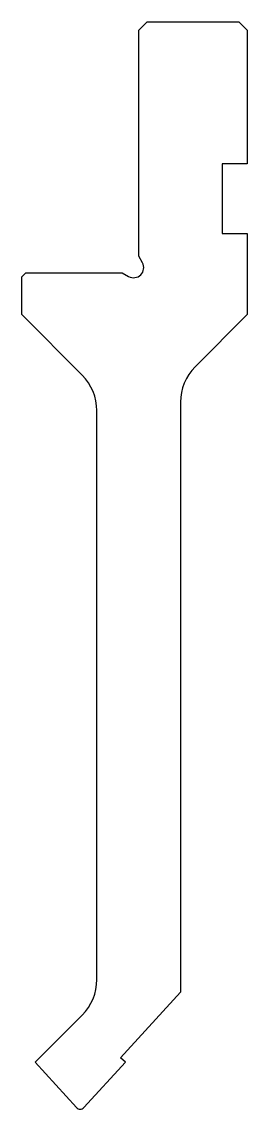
# Model space of a CAD drawing. Header units: millimetres. Extents: x 1507 to 1534, y 1055 to 1185.
import ezdxf

# ---------------------------------------------------------------- set-up
doc = ezdxf.new("R2010")
doc.units = ezdxf.units.MM
doc.layers.add('Default', color=7, linetype='Continuous')

msp = doc.modelspace()

# ---------------------------------------------------------------- linework, layer by layer
at = {"layer": 'Default'}
for p, q in [((1520.58, 1183.52), (1521.58, 1184.52)), ((1521.58, 1184.52), (1532.58, 1184.52)), ((1532.58, 1184.52), (1533.58, 1183.52)), ((1520.58, 1156.48), (1520.58, 1183.52)), ((1533.58, 1183.52), (1533.58, 1167.52)), ((1533.58, 1167.52), (1530.58, 1167.52)), ((1530.58, 1167.52), (1530.58, 1159.22)), ((1530.58, 1159.22), (1533.58, 1159.22)), ((1533.58, 1159.22), (1533.58, 1149.52)), ((1521.02, 1155.72), (1520.58, 1156.48)), ((1506.58, 1154.02), (1507.08, 1154.52)), ((1507.08, 1154.52), (1518.62, 1154.52)), ((1518.62, 1154.52), (1519.38, 1154.08)), ((1506.58, 1149.52), (1506.58, 1154.02)), ((1513.82, 1142.28), (1506.58, 1149.52)), ((1533.58, 1149.52), (1527.34, 1143.28)), ((1525.58, 1139.03), (1525.58, 1068.51)), ((1515.58, 1070.02), (1515.58, 1138.03)), ((1525.58, 1068.51), (1518.4, 1060.67)), ((1508.18, 1060.13), (1513.82, 1065.78)), ((1513.14, 1054.71), (1508.18, 1060.13)), ((1518.99, 1060.13), (1514.02, 1054.71)), ((1518.99, 1060.13), (1518.4, 1060.67))]:
    msp.add_line(p, q, dxfattribs=at)
for centre, radius, start, end in [((1519.98, 1155.12), 1.2, 240, 30), ((1531.58, 1139.03), 6, 135, 180), ((1509.58, 1138.03), 6, 0, 45), ((1509.58, 1070.02), 6, 315, 0), ((1513.58, 1055.12), 0.6, 222.5, 317.5)]:
    msp.add_arc(centre, radius, start, end, dxfattribs=at)

doc.saveas('drawing.dxf')
